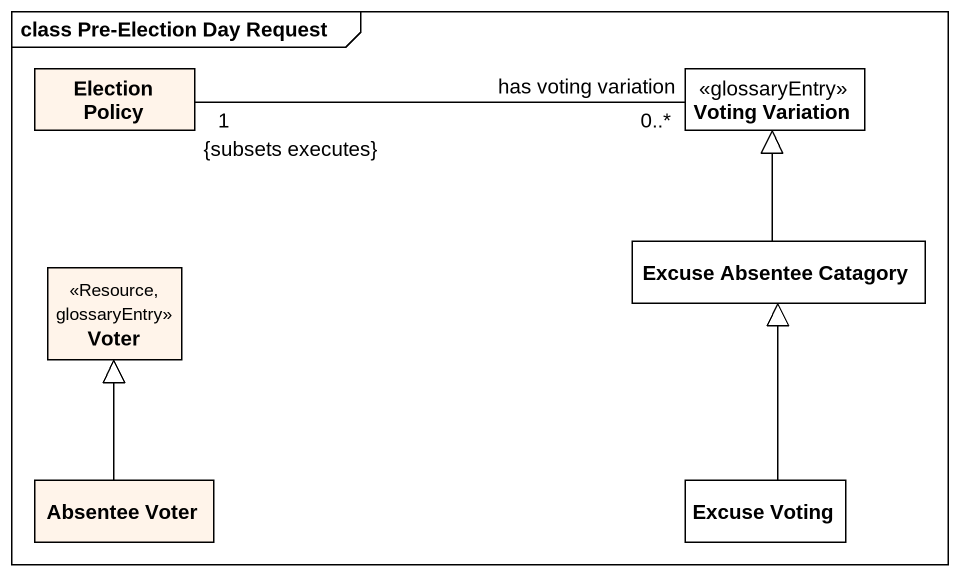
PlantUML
@startuml
mainframe class Pre-Election Day Request
hide circle
hide empty members
class "Election Policy" as Election_Policy #FFF4EA
class "Voting Variation" as Voting_Variation <<glossaryEntry>>
class "Excuse Absentee Catagory" as Excuse_Absentee_Catagory
class Voter <<Resource, glossaryEntry>> #FFF4EA
class "Absentee Voter" as Absentee_Voter #FFF4EA
class "Excuse Voting" as Excuse_Voting
Election_Policy "1\n{subsets executes}" -right- "has voting variation\n0..*" Voting_Variation
Excuse_Absentee_Catagory -up-|> Voting_Variation
Absentee_Voter -up-|> Voter
Excuse_Voting -up-|> Excuse_Absentee_Catagory
@enduml
